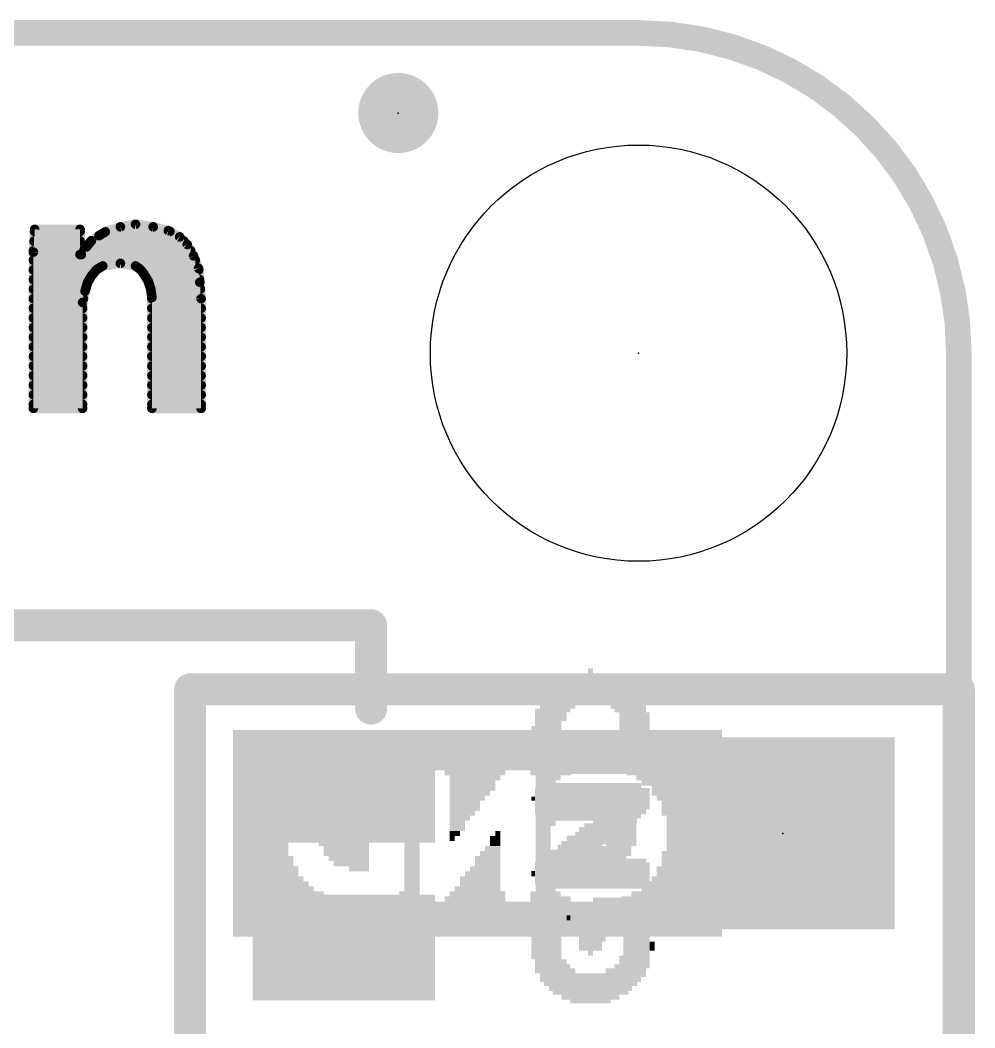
# Model space of a CAD drawing. Extents: x -33 to 53.6, y -19.6 to 58.5.
# Drawn here: x 15.42 to 22.99, y 50.53 to 58.52 of the extents above; entities that cross this region are included whole.
import ezdxf

# ---------------------------------------------------------------- set-up
doc = ezdxf.new("R2010")
doc.units = 0
for name, color, linetype in [('1', 12, 'CONTINUOUS'), ('16', 132, 'CONTINUOUS'), ('17', 110, 'CONTINUOUS'), ('20', 31, 'CONTINUOUS'), ('21', 41, 'CONTINUOUS'), ('22', 40, 'CONTINUOUS'), ('23', 53, 'CONTINUOUS'), ('24', 53, 'CONTINUOUS')]:
    doc.layers.add(name, color=color, linetype=linetype)

# ---------------------------------------------------------------- blocks, each defined once
blk = doc.blocks.new('PIE')
at = {"const_width": 0.5}
blk.add_lwpolyline([(0, -0.25, 1), (0, 0.25, 1), (0, -0.25)], format="xyb", dxfattribs=at)
blk = doc.blocks.new('SQUAREP')
blk.add_solid([(-0.5, -0.5), (0.5, -0.5), (-0.5, 0.5), (0.5, 0.5)])
blk = doc.blocks.new('RECT')
blk.add_solid([(-0.5, -0.5), (0.5, -0.5), (-0.5, 0.5), (0.5, 0.5)])

msp = doc.modelspace()

# ---------------------------------------------------------------- linework, layer by layer
at = {"layer": '1', "const_width": 0.254}
for points in [[(22.86, 53.213), (16.764, 53.213)], [(16.764, 53.213), (16.764, 49.657)], [(22.86, 0), (22.86, 53.213)]]:
    msp.add_lwpolyline(points, dxfattribs=at)
at = {"layer": '1', "const_width": 0.127}
for points in [[(16.764, 53.2765, 1), (16.764, 53.1495)], [(16.8275, 53.213, 1), (16.7005, 53.213)], [(22.9235, 53.213, 1), (22.7965, 53.213)], [(22.86, 53.1495, 1), (22.86, 53.2765)]]:
    msp.add_lwpolyline(points, format="xyb", dxfattribs=at)
at = {"layer": '16', "const_width": 0.254}
for points in [[(22.86, 53.213), (16.764, 53.213)], [(16.764, 53.213), (16.764, 49.657)], [(22.86, 0), (22.86, 53.213)]]:
    msp.add_lwpolyline(points, dxfattribs=at)
at = {"layer": '16', "const_width": 0.127}
for points in [[(16.764, 53.2765, 1), (16.764, 53.1495)], [(16.8275, 53.213, 1), (16.7005, 53.213)], [(22.9235, 53.213, 1), (22.7965, 53.213)], [(22.86, 53.1495, 1), (22.86, 53.2765)]]:
    msp.add_lwpolyline(points, format="xyb", dxfattribs=at)
at = {"layer": '20', "const_width": 0.2032}
for points in [[(20.32, 58.42), (2.54, 58.42)], [(22.86, 2.54), (22.86, 55.88)]]:
    msp.add_lwpolyline(points, dxfattribs=at)
at = {"layer": '20'}
for points, const_width in [([(22.86, 55.88, 0.4142), (20.32, 58.42)], 0.2032), ([(20.32, 58.4708, 1), (20.32, 58.3692)], 0.1016), ([(20.32, 58.3692, 1), (20.32, 58.4708)], 0.1016), ([(22.9108, 55.88, 1), (22.8092, 55.88)], 0.1016), ([(22.8092, 55.88, 1), (22.9108, 55.88)], 0.1016)]:
    msp.add_lwpolyline(points, format="xyb", dxfattribs=dict(at, const_width=const_width))
msp.add_circle((20.32, 55.88), 1.651, dxfattribs=at)
at = {"layer": '21'}
for points, const_width in [([(16.091, 56.842), (16.211, 56.882)], 0.0762), ([(16.211, 56.882), (16.331, 56.902)], 0.0762), ([(16.331, 56.902), (16.471, 56.882)], 0.0762), ([(16.471, 56.882), (16.591, 56.852)], 0.0762), ([(15.521, 56.682), (15.531, 56.862)], 0.0762), ([(15.5301, 56.8452), (15.891, 56.8452)], 0.0762), ([(15.531, 56.862), (15.891, 56.862)], 0.0762), ([(15.891, 56.862), (15.891, 56.662)], 0.0762), ([(15.981, 56.772), (16.041, 56.812)], 0.0762), ([(16.041, 56.812), (16.091, 56.842)], 0.0762), ([(16.1006, 56.8452), (16.6032, 56.8452)], 0.0762), ([(16.591, 56.852), (16.681, 56.802)], 0.0762), ([(16.681, 56.802), (16.741, 56.742)], 0.0762), ([(15.5258, 56.769), (15.891, 56.769)], 0.0762), ([(15.901, 56.662), (15.941, 56.722)], 0.0762), ([(15.941, 56.722), (15.981, 56.772)], 0.0762), ([(15.9786, 56.769), (16.714, 56.769)], 0.0762), ([(16.741, 56.742), (16.791, 56.652)], 0.0762), ([(15.521, 55.442), (15.521, 56.682)], 0.0762), ([(15.5216, 56.6928), (15.891, 56.6928)], 0.0762), ([(15.891, 56.662), (15.901, 56.662)], 0.0762), ([(15.9215, 56.6928), (16.7683, 56.6928)], 0.0762), ([(16.791, 56.652), (16.831, 56.552)], 0.0762), ([(15.521, 56.6166), (16.8052, 56.6166)], 0.0762), ([(16.071, 56.572), (16.021, 56.542)], 0.0762), ([(16.211, 56.592), (16.071, 56.572)], 0.0762), ([(16.331, 56.572), (16.211, 56.592)], 0.0762), ([(16.371, 56.542), (16.331, 56.572)], 0.0762), ([(15.521, 56.5404), (16.0197, 56.5404)], 0.0762), ([(15.981, 56.492), (15.951, 56.442)], 0.0762), ([(16.021, 56.542), (15.981, 56.492)], 0.0762), ([(16.401, 56.502), (16.371, 56.542)], 0.0762), ([(16.3722, 56.5404), (16.8321, 56.5404)], 0.0762), ([(16.431, 56.452), (16.401, 56.502)], 0.0762), ([(16.831, 56.552), (16.841, 56.442)], 0.0762), ([(15.521, 56.4642), (15.9643, 56.4642)], 0.0762), ([(15.951, 56.442), (15.931, 56.372)], 0.0762), ([(16.4237, 56.4642), (16.839, 56.4642)], 0.0762), ([(16.451, 56.392), (16.431, 56.452)], 0.0762), ([(16.841, 56.442), (16.851, 56.312)], 0.0762), ([(15.521, 56.388), (15.9356, 56.388)], 0.0762), ([(15.931, 56.372), (15.911, 56.282)], 0.0762), ([(16.461, 56.322), (16.451, 56.392)], 0.0762), ([(16.4516, 56.388), (16.8452, 56.388)], 0.0762), ([(16.461, 55.442), (16.461, 56.322)], 0.0762), ([(15.521, 56.3118), (15.9176, 56.3118)], 0.0762), ([(15.911, 56.282), (15.911, 55.442)], 0.0762), ([(16.461, 56.3118), (16.851, 56.3118)], 0.0762), ([(16.851, 56.312), (16.851, 55.442)], 0.0762), ([(15.521, 56.2356), (15.911, 56.2356)], 0.0762), ([(15.521, 56.1594), (15.911, 56.1594)], 0.0762), ([(16.461, 56.2356), (16.851, 56.2356)], 0.0762), ([(16.461, 56.1594), (16.851, 56.1594)], 0.0762), ([(15.521, 56.0832), (15.911, 56.0832)], 0.0762), ([(16.461, 56.0832), (16.851, 56.0832)], 0.0762), ([(15.521, 56.007), (15.911, 56.007)], 0.0762), ([(16.461, 56.007), (16.851, 56.007)], 0.0762), ([(15.521, 55.9308), (15.911, 55.9308)], 0.0762), ([(16.461, 55.9308), (16.851, 55.9308)], 0.0762), ([(15.521, 55.8546), (15.911, 55.8546)], 0.0762), ([(16.461, 55.8546), (16.851, 55.8546)], 0.0762), ([(15.521, 55.7784), (15.911, 55.7784)], 0.0762), ([(16.461, 55.7784), (16.851, 55.7784)], 0.0762), ([(15.521, 55.7022), (15.911, 55.7022)], 0.0762), ([(16.461, 55.7022), (16.851, 55.7022)], 0.0762), ([(15.521, 55.626), (15.911, 55.626)], 0.0762), ([(16.461, 55.626), (16.851, 55.626)], 0.0762), ([(15.521, 55.5498), (15.911, 55.5498)], 0.0762), ([(16.461, 55.5498), (16.851, 55.5498)], 0.0762), ([(15.521, 55.4736), (15.911, 55.4736)], 0.0762), ([(15.911, 55.442), (15.521, 55.442)], 0.0762), ([(16.461, 55.4736), (16.851, 55.4736)], 0.0762), ([(16.851, 55.442), (16.461, 55.442)], 0.0762), ([(4.6609, 53.721), (18.1991, 53.721)], 0.254), ([(18.1991, 53.721), (18.1991, 53.0606)], 0.254)]:
    msp.add_lwpolyline(points, dxfattribs=dict(at, const_width=const_width))
for points, const_width in [([(16.2079, 56.9008, 1), (16.2141, 56.8632)], 0.0381), ([(16.217, 56.8639, 1), (16.205, 56.9001)], 0.0381), ([(16.3337, 56.9209, 1), (16.3283, 56.8831)], 0.0381), ([(16.3341, 56.8832, 1), (16.3279, 56.9208)], 0.0381), ([(16.4756, 56.9005, 1), (16.4664, 56.8635)], 0.0381), ([(16.4683, 56.8631, 1), (16.4737, 56.9009)], 0.0381), ([(15.5301, 56.8643, 1), (15.5301, 56.8262)], 0.0381), ([(15.531, 56.8811, 1), (15.531, 56.843)], 0.0381), ([(15.55, 56.8609, 1), (15.512, 56.8631)], 0.0381), ([(15.9101, 56.862, 1), (15.872, 56.862)], 0.0381), ([(15.891, 56.843, 1), (15.891, 56.8811)], 0.0381), ([(15.891, 56.8262, 1), (15.891, 56.8643)], 0.0381), ([(16.0312, 56.8283, 1), (16.0508, 56.7957)], 0.0381), ([(16.0516, 56.7961, 1), (16.0304, 56.8279)], 0.0381), ([(16.085, 56.8601, 1), (16.097, 56.8239)], 0.0381), ([(16.1008, 56.8257, 1), (16.0812, 56.8583)], 0.0381), ([(16.1006, 56.8643, 1), (16.1006, 56.8262)], 0.0381), ([(16.6003, 56.8687, 1), (16.5817, 56.8353)], 0.0381), ([(16.5864, 56.8335, 1), (16.5956, 56.8705)], 0.0381), ([(16.6032, 56.8262, 1), (16.6032, 56.8643)], 0.0381), ([(16.6945, 56.8155, 1), (16.6675, 56.7885)], 0.0381), ([(16.6717, 56.7853, 1), (16.6903, 56.8187)], 0.0381), ([(15.5258, 56.7881, 1), (15.5258, 56.75)], 0.0381), ([(15.891, 56.75, 1), (15.891, 56.7881)], 0.0381), ([(15.9569, 56.7114, 1), (15.9251, 56.7326)], 0.0381), ([(15.9786, 56.7881, 1), (15.9786, 56.75)], 0.0381), ([(15.9704, 56.7879, 1), (15.9916, 56.7561)], 0.0381), ([(15.9959, 56.7601, 1), (15.9661, 56.7839)], 0.0381), ([(16.714, 56.75, 1), (16.714, 56.7881)], 0.0381), ([(16.7577, 56.7513, 1), (16.7243, 56.7327)], 0.0381), ([(16.7275, 56.7285, 1), (16.7545, 56.7555)], 0.0381), ([(15.502, 56.6831, 1), (15.54, 56.6809)], 0.0381), ([(15.5401, 56.682, 1), (15.502, 56.682)], 0.0381), ([(15.5216, 56.7119, 1), (15.5216, 56.6738)], 0.0381), ([(15.891, 56.6811, 1), (15.891, 56.643)], 0.0381), ([(15.872, 56.662, 1), (15.9101, 56.662)], 0.0381), ([(15.8851, 56.6726, 1), (15.9169, 56.6514)], 0.0381), ([(15.891, 56.6738, 1), (15.891, 56.7119)], 0.0381), ([(15.901, 56.643, 1), (15.901, 56.6811)], 0.0381), ([(15.9215, 56.7119, 1), (15.9215, 56.6738)], 0.0381), ([(15.9261, 56.7339, 1), (15.9559, 56.7101)], 0.0381), ([(16.7683, 56.6738, 1), (16.7683, 56.7119)], 0.0381), ([(16.8087, 56.6591, 1), (16.7733, 56.6449)], 0.0381), ([(16.7743, 56.6427, 1), (16.8077, 56.6613)], 0.0381), ([(15.521, 56.6357, 1), (15.521, 56.5976)], 0.0381), ([(16.0683, 56.5909, 1), (16.0737, 56.5531)], 0.0381), ([(16.0808, 56.5557, 1), (16.0612, 56.5883)], 0.0381), ([(16.2141, 56.6108, 1), (16.2079, 56.5732)], 0.0381), ([(16.2137, 56.5731, 1), (16.2083, 56.6109)], 0.0381), ([(16.3424, 56.5872, 1), (16.3196, 56.5568)], 0.0381), ([(16.3279, 56.5532, 1), (16.3341, 56.5908)], 0.0381), ([(16.8052, 56.5976, 1), (16.8052, 56.6357)], 0.0381), ([(15.521, 56.5595, 1), (15.521, 56.5214)], 0.0381), ([(15.9661, 56.5039, 1), (15.9959, 56.4801)], 0.0381), ([(15.9973, 56.4822, 1), (15.9647, 56.5018)], 0.0381), ([(16.0112, 56.5583, 1), (16.0308, 56.5257)], 0.0381), ([(16.0359, 56.5301, 1), (16.0061, 56.5539)], 0.0381), ([(16.0197, 56.5214, 1), (16.0197, 56.5595)], 0.0381), ([(16.3862, 56.5534, 1), (16.3558, 56.5306)], 0.0381), ([(16.3722, 56.5595, 1), (16.3722, 56.5214)], 0.0381), ([(16.3596, 56.5268, 1), (16.3824, 56.5572)], 0.0381), ([(16.4173, 56.5118, 1), (16.3847, 56.4922)], 0.0381), ([(16.3858, 56.4906, 1), (16.4162, 56.5134)], 0.0381), ([(16.85, 56.5537, 1), (16.812, 56.5503)], 0.0381), ([(16.8133, 56.5449, 1), (16.8487, 56.5591)], 0.0381), ([(16.8321, 56.5214, 1), (16.8321, 56.5595)], 0.0381), ([(15.521, 56.4833, 1), (15.521, 56.4452)], 0.0381), ([(15.9347, 56.4518, 1), (15.9673, 56.4322)], 0.0381), ([(15.9693, 56.4368, 1), (15.9327, 56.4472)], 0.0381), ([(15.9643, 56.4452, 1), (15.9643, 56.4833)], 0.0381), ([(16.4237, 56.4833, 1), (16.4237, 56.4452)], 0.0381), ([(16.4491, 56.458, 1), (16.4129, 56.446)], 0.0381), ([(16.4147, 56.4422, 1), (16.4473, 56.4618)], 0.0381), ([(16.86, 56.4435, 1), (16.822, 56.4405)], 0.0381), ([(16.822, 56.4403, 1), (16.86, 56.4437)], 0.0381), ([(16.839, 56.4452, 1), (16.839, 56.4833)], 0.0381), ([(15.521, 56.4071, 1), (15.521, 56.369)], 0.0381), ([(15.9127, 56.3772, 1), (15.9493, 56.3668)], 0.0381), ([(15.9496, 56.3679, 1), (15.9124, 56.3761)], 0.0381), ([(15.9356, 56.369, 1), (15.9356, 56.4071)], 0.0381), ([(16.4699, 56.3947, 1), (16.4321, 56.3893)], 0.0381), ([(16.4516, 56.4071, 1), (16.4516, 56.369)], 0.0381), ([(16.4329, 56.386, 1), (16.4691, 56.398)], 0.0381), ([(16.4801, 56.322, 1), (16.442, 56.322)], 0.0381), ([(16.8452, 56.369, 1), (16.8452, 56.4071)], 0.0381), ([(15.521, 56.3309, 1), (15.521, 56.2928)], 0.0381), ([(15.9301, 56.282, 1), (15.892, 56.282)], 0.0381), ([(15.8924, 56.2861, 1), (15.9296, 56.2779)], 0.0381), ([(15.9176, 56.2928, 1), (15.9176, 56.3309)], 0.0381), ([(16.461, 56.3309, 1), (16.461, 56.2928)], 0.0381), ([(16.4421, 56.3193, 1), (16.4799, 56.3247)], 0.0381), ([(16.87, 56.312, 1), (16.8319, 56.312)], 0.0381), ([(16.832, 56.3105, 1), (16.87, 56.3135)], 0.0381), ([(16.851, 56.2928, 1), (16.851, 56.3309)], 0.0381), ([(15.521, 56.2547, 1), (15.521, 56.2166)], 0.0381), ([(15.521, 56.1785, 1), (15.521, 56.1404)], 0.0381), ([(15.911, 56.2166, 1), (15.911, 56.2547)], 0.0381), ([(15.911, 56.1404, 1), (15.911, 56.1785)], 0.0381), ([(16.461, 56.2547, 1), (16.461, 56.2166)], 0.0381), ([(16.461, 56.1785, 1), (16.461, 56.1404)], 0.0381), ([(16.851, 56.2166, 1), (16.851, 56.2547)], 0.0381), ([(16.851, 56.1404, 1), (16.851, 56.1785)], 0.0381), ([(15.521, 56.1023, 1), (15.521, 56.0642)], 0.0381), ([(15.911, 56.0642, 1), (15.911, 56.1023)], 0.0381), ([(16.461, 56.1023, 1), (16.461, 56.0642)], 0.0381), ([(16.851, 56.0642, 1), (16.851, 56.1023)], 0.0381), ([(15.521, 56.0261, 1), (15.521, 55.988)], 0.0381), ([(15.911, 55.988, 1), (15.911, 56.0261)], 0.0381), ([(16.461, 56.0261, 1), (16.461, 55.988)], 0.0381), ([(16.851, 55.988, 1), (16.851, 56.0261)], 0.0381), ([(15.521, 55.9499, 1), (15.521, 55.9118)], 0.0381), ([(15.911, 55.9118, 1), (15.911, 55.9499)], 0.0381), ([(16.461, 55.9499, 1), (16.461, 55.9118)], 0.0381), ([(16.851, 55.9118, 1), (16.851, 55.9499)], 0.0381), ([(15.521, 55.8737, 1), (15.521, 55.8356)], 0.0381), ([(15.911, 55.8356, 1), (15.911, 55.8737)], 0.0381), ([(16.461, 55.8737, 1), (16.461, 55.8356)], 0.0381), ([(16.851, 55.8356, 1), (16.851, 55.8737)], 0.0381), ([(15.521, 55.7975, 1), (15.521, 55.7594)], 0.0381), ([(15.911, 55.7594, 1), (15.911, 55.7975)], 0.0381), ([(16.461, 55.7975, 1), (16.461, 55.7594)], 0.0381), ([(16.851, 55.7594, 1), (16.851, 55.7975)], 0.0381), ([(15.521, 55.7213, 1), (15.521, 55.6832)], 0.0381), ([(15.911, 55.6832, 1), (15.911, 55.7213)], 0.0381), ([(16.461, 55.7213, 1), (16.461, 55.6832)], 0.0381), ([(16.851, 55.6832, 1), (16.851, 55.7213)], 0.0381), ([(15.521, 55.6451, 1), (15.521, 55.607)], 0.0381), ([(15.911, 55.607, 1), (15.911, 55.6451)], 0.0381), ([(16.461, 55.6451, 1), (16.461, 55.607)], 0.0381), ([(16.851, 55.607, 1), (16.851, 55.6451)], 0.0381), ([(15.521, 55.5689, 1), (15.521, 55.5308)], 0.0381), ([(15.911, 55.5308, 1), (15.911, 55.5689)], 0.0381), ([(16.461, 55.5689, 1), (16.461, 55.5308)], 0.0381), ([(16.851, 55.5308, 1), (16.851, 55.5689)], 0.0381), ([(15.521, 55.4927, 1), (15.521, 55.4546)], 0.0381), ([(15.521, 55.4611, 1), (15.521, 55.423)], 0.0381), ([(15.911, 55.4546, 1), (15.911, 55.4927)], 0.0381), ([(15.911, 55.423, 1), (15.911, 55.4611)], 0.0381), ([(16.461, 55.4927, 1), (16.461, 55.4546)], 0.0381), ([(16.461, 55.4611, 1), (16.461, 55.423)], 0.0381), ([(16.851, 55.4546, 1), (16.851, 55.4927)], 0.0381), ([(16.851, 55.423, 1), (16.851, 55.4611)], 0.0381), ([(15.502, 55.442, 1), (15.5401, 55.442)], 0.0381), ([(15.892, 55.442, 1), (15.9301, 55.442)], 0.0381), ([(16.442, 55.442, 1), (16.4801, 55.442)], 0.0381), ([(16.8319, 55.442, 1), (16.87, 55.442)], 0.0381), ([(18.2626, 53.721, 1), (18.1356, 53.721)], 0.127), ([(18.1991, 53.6575, 1), (18.1991, 53.7845)], 0.127), ([(18.1356, 53.0606, 1), (18.2626, 53.0606)], 0.127)]:
    msp.add_lwpolyline(points, format="xyb", dxfattribs=dict(at, const_width=const_width))
at = {"layer": '23'}
for p in [(18.415, 57.785), (20.32, 55.88)]:
    msp.add_point(p, dxfattribs=at)
at = {"layer": '24'}
for p in [(18.415, 57.785), (21.463, 52.07)]:
    msp.add_point(p, dxfattribs=at)

# ---------------------------------------------------------------- block references
at = {"layer": '1', "xscale": 0.635, "yscale": 0.635}
msp.add_blockref('PIE', (18.415, 57.785), dxfattribs=at)
at = {"layer": '1', "xscale": 1.4478, "yscale": 0.8382, "rotation": 180}
for p in [(17.9832, 52.4154), (17.9832, 51.1658)]:
    msp.add_blockref('RECT', p, dxfattribs=at)
at = {"layer": '16', "xscale": 0.635, "yscale": 0.635}
msp.add_blockref('PIE', (18.415, 57.785), dxfattribs=at)
at = {"layer": '17', "xscale": 1.524, "yscale": 1.524, "rotation": 90}
msp.add_blockref('SQUAREP', (21.59, 52.07), dxfattribs=at)
msp.add_blockref('SQUAREP', (21.59, 52.07), dxfattribs=at)
at = {"layer": '21', "rotation": 90}
for p, xscale, yscale in [((19.799, 53.201), 0.28, 0.04), ((19.834, 53.221), 0.24, 0.03), ((19.869, 53.221), 0.24, 0.04), ((19.904, 53.236), 0.21, 0.03), ((19.939, 53.256), 0.25, 0.04), ((19.974, 53.236), 0.21, 0.03), ((20.009, 53.236), 0.21, 0.04), ((20.044, 53.221), 0.24, 0.03), ((20.079, 53.221), 0.24, 0.04), ((20.114, 53.201), 0.28, 0.03), ((19.624, 52.891), 0.7, 0.03), ((19.659, 52.906), 0.73, 0.04), ((19.694, 52.906), 0.73, 0.03), ((19.729, 53.136), 0.35, 0.04), ((19.764, 53.171), 0.28, 0.03), ((20.149, 53.171), 0.28, 0.04), ((20.184, 52.926), 0.77, 0.03), ((20.219, 52.906), 0.73, 0.04), ((20.254, 52.891), 0.7, 0.03), ((19.589, 52.871), 0.66, 0.04), ((20.289, 52.871), 0.66, 0.04), ((20.324, 52.856), 0.63, 0.03), ((19.554, 52.836), 0.59, 0.03), ((20.359, 52.821), 0.56, 0.04), ((19.519, 52.816), 0.49, 0.04), ((20.394, 52.801), 0.46, 0.03), ((19.484, 52.781), 0.28, 0.03), ((19.729, 52.661), 0.24, 0.04), ((19.764, 52.661), 0.24, 0.03), ((19.799, 52.661), 0.24, 0.04), ((19.834, 52.661), 0.24, 0.03), ((19.869, 52.661), 0.24, 0.04), ((19.904, 52.661), 0.24, 0.03), ((19.939, 52.661), 0.24, 0.04), ((19.974, 52.661), 0.24, 0.03), ((20.009, 52.661), 0.24, 0.04), ((20.044, 52.661), 0.24, 0.03), ((20.079, 52.661), 0.24, 0.04), ((20.114, 52.661), 0.24, 0.03), ((20.149, 52.661), 0.24, 0.04), ((19.589, 52.346), 0.25, 0.04), ((19.624, 52.346), 0.25, 0.03), ((19.659, 52.346), 0.25, 0.04), ((19.694, 52.346), 0.25, 0.03), ((19.729, 52.346), 0.25, 0.04), ((19.764, 52.346), 0.25, 0.03), ((19.799, 52.346), 0.25, 0.04), ((19.834, 52.346), 0.25, 0.03), ((19.869, 52.346), 0.25, 0.04), ((19.904, 52.346), 0.25, 0.03), ((19.939, 52.346), 0.25, 0.04), ((19.974, 52.346), 0.25, 0.03), ((20.009, 52.206), 0.53, 0.04), ((20.044, 52.226), 0.49, 0.03), ((20.079, 52.241), 0.46, 0.04), ((20.114, 52.241), 0.46, 0.03), ((20.149, 52.261), 0.42, 0.04), ((20.184, 52.276), 0.39, 0.03), ((20.219, 52.296), 0.35, 0.04), ((20.254, 52.296), 0.35, 0.03), ((20.289, 52.311), 0.32, 0.04), ((20.324, 52.331), 0.28, 0.03), ((19.484, 52.346), 0.03, 0.03), ((19.519, 52.326), 0.21, 0.04), ((19.554, 52.326), 0.21, 0.03), ((20.359, 52.326), 0.21, 0.04), ((20.394, 52.346), 0.17, 0.03), ((19.869, 51.876), 0.49, 0.04), ((19.904, 51.891), 0.52, 0.03), ((19.939, 52.031), 0.24, 0.04), ((19.974, 52.051), 0.28, 0.03), ((19.764, 51.841), 0.42, 0.03), ((19.799, 51.841), 0.42, 0.04), ((19.834, 51.856), 0.45, 0.03), ((19.694, 51.806), 0.35, 0.03), ((19.729, 51.821), 0.38, 0.04), ((19.589, 51.771), 0.28, 0.04), ((19.624, 51.786), 0.31, 0.03), ((19.659, 51.786), 0.31, 0.04), ((19.519, 51.751), 0.18, 0.04), ((19.554, 51.751), 0.24, 0.03), ((19.939, 51.751), 0.24, 0.04), ((19.974, 51.751), 0.24, 0.03), ((20.009, 51.751), 0.24, 0.04), ((20.044, 51.751), 0.24, 0.03), ((20.079, 51.751), 0.24, 0.04), ((20.114, 51.751), 0.24, 0.03), ((20.149, 51.751), 0.24, 0.04), ((20.184, 51.751), 0.24, 0.03), ((20.219, 51.751), 0.24, 0.04), ((20.254, 51.751), 0.24, 0.03), ((20.289, 51.751), 0.24, 0.04), ((20.324, 51.751), 0.24, 0.03), ((20.359, 51.751), 0.24, 0.04), ((20.394, 51.751), 0.18, 0.03), ((19.484, 51.751), 0.04, 0.03), ((19.974, 51.351), 0.42, 0.03), ((20.009, 51.351), 0.42, 0.04), ((20.044, 51.386), 0.35, 0.03), ((20.079, 51.436), 0.25, 0.04), ((20.114, 51.436), 0.25, 0.03), ((20.149, 51.436), 0.25, 0.04), ((20.184, 51.421), 0.28, 0.03), ((20.219, 51.176), 0.77, 0.04), ((19.589, 51.176), 0.63, 0.04), ((19.624, 51.171), 0.7, 0.03), ((19.659, 51.141), 0.7, 0.04), ((19.694, 51.141), 0.7, 0.03), ((19.869, 51.331), 0.38, 0.04), ((19.904, 51.331), 0.38, 0.03), ((19.939, 51.311), 0.42, 0.04), ((20.254, 51.171), 0.7, 0.03), ((20.289, 51.191), 0.66, 0.04), ((20.324, 51.191), 0.6, 0.03), ((19.554, 51.171), 0.56, 0.03), ((19.729, 51.381), 0.14, 0.04), ((19.764, 51.401), 0.04, 0.03), ((20.359, 51.191), 0.52, 0.04), ((19.519, 51.171), 0.42, 0.04), ((20.394, 51.191), 0.38, 0.03), ((19.484, 51.191), 0.24, 0.03), ((20.429, 51.176), 0.07, 0.04), ((20.184, 50.946), 0.31, 0.03), ((19.729, 50.911), 0.32, 0.04), ((19.764, 50.891), 0.28, 0.03), ((19.799, 50.861), 0.28, 0.04), ((20.079, 50.861), 0.28, 0.04), ((20.114, 50.876), 0.25, 0.03), ((20.149, 50.891), 0.28, 0.04), ((19.834, 50.841), 0.24, 0.03), ((19.869, 50.841), 0.24, 0.04), ((19.904, 50.841), 0.24, 0.03), ((19.939, 50.841), 0.24, 0.04), ((19.974, 50.841), 0.24, 0.03), ((20.009, 50.841), 0.24, 0.04), ((20.044, 50.841), 0.24, 0.03)]:
    msp.add_blockref('RECT', p, dxfattribs=dict(at, xscale=xscale, yscale=yscale))
at = {"layer": '22', "yscale": 0.04, "rotation": 180}
for p, xscale in [((19.043, 52.87), 3.88), ((19.043, 52.83), 3.88), ((19.043, 52.79), 3.88), ((19.043, 52.75), 3.88), ((19.043, 52.71), 3.88), ((19.043, 52.67), 3.88), ((19.043, 52.63), 3.88), ((18.503, 52.59), 2.8), ((20.563, 52.59), 0.84), ((17.483, 52.55), 0.76), ((17.443, 52.51), 0.68), ((18.503, 52.55), 0.16), ((18.523, 52.51), 0.12), ((19.023, 52.55), 0.48), ((19.023, 52.51), 0.4), ((19.623, 52.55), 0.32), ((19.603, 52.51), 0.2), ((20.603, 52.55), 0.76), ((20.643, 52.51), 0.68), ((17.423, 52.47), 0.64), ((17.403, 52.43), 0.6), ((18.523, 52.47), 0.12), ((18.523, 52.43), 0.12), ((19.003, 52.47), 0.36), ((19.003, 52.43), 0.36), ((19.583, 52.47), 0.16), ((19.583, 52.43), 0.16), ((20.663, 52.47), 0.64), ((20.703, 52.43), 0.56), ((17.383, 52.39), 0.56), ((17.363, 52.35), 0.52), ((18.523, 52.39), 0.12), ((18.523, 52.35), 0.12), ((18.983, 52.39), 0.32), ((18.963, 52.35), 0.28), ((19.583, 52.39), 0.16), ((19.583, 52.35), 0.16), ((20.703, 52.39), 0.56), ((20.723, 52.35), 0.52), ((17.343, 52.31), 0.48), ((17.343, 52.27), 0.48), ((18.043, 52.27), 0.28), ((18.063, 52.31), 0.24), ((18.523, 52.31), 0.12), ((18.523, 52.27), 0.12), ((18.943, 52.31), 0.24), ((18.943, 52.27), 0.24), ((19.603, 52.31), 0.2), ((19.863, 52.27), 0.72), ((20.003, 52.31), 0.28), ((20.743, 52.31), 0.48), ((20.743, 52.27), 0.48), ((17.323, 52.23), 0.44), ((17.323, 52.19), 0.44), ((18.003, 52.19), 0.36), ((18.023, 52.23), 0.32), ((18.523, 52.23), 0.12), ((18.523, 52.19), 0.12), ((18.923, 52.23), 0.2), ((18.903, 52.19), 0.16), ((19.883, 52.23), 0.76), ((19.883, 52.19), 0.76), ((20.743, 52.23), 0.48), ((20.763, 52.19), 0.44), ((17.323, 52.15), 0.44), ((17.323, 52.11), 0.44), ((17.983, 52.15), 0.4), ((17.983, 52.11), 0.4), ((18.523, 52.15), 0.12), ((18.523, 52.11), 0.12), ((18.883, 52.15), 0.12), ((18.883, 52.11), 0.12), ((19.583, 52.15), 0.16), ((19.563, 52.11), 0.12), ((20.163, 52.15), 0.28), ((20.183, 52.11), 0.24), ((20.763, 52.15), 0.44), ((20.763, 52.11), 0.44), ((17.323, 52.07), 0.44), ((17.323, 52.03), 0.44), ((17.983, 52.07), 0.4), ((17.983, 52.03), 0.4), ((18.523, 52.07), 0.12), ((18.523, 52.03), 0.12), ((18.863, 52.07), 0.08), ((18.843, 52.03), 0.04), ((19.183, 52.03), 0.08), ((19.203, 52.07), 0.04), ((19.563, 52.07), 0.12), ((19.563, 52.03), 0.12), ((20.183, 52.07), 0.24), ((20.183, 52.03), 0.24), ((20.763, 52.07), 0.44), ((20.763, 52.03), 0.44), ((17.323, 51.99), 0.44), ((17.323, 51.95), 0.44), ((17.983, 51.99), 0.4), ((18.003, 51.95), 0.36), ((18.523, 51.99), 0.12), ((18.523, 51.95), 0.12), ((19.163, 51.95), 0.12), ((19.183, 51.99), 0.08), ((19.563, 51.99), 0.12), ((19.563, 51.95), 0.12), ((20.063, 51.95), 0.4), ((20.183, 51.99), 0.24), ((20.763, 51.99), 0.44), ((20.763, 51.95), 0.44), ((17.323, 51.91), 0.44), ((17.343, 51.87), 0.48), ((18.003, 51.91), 0.36), ((18.023, 51.87), 0.32), ((18.523, 51.91), 0.12), ((18.523, 51.87), 0.12), ((19.123, 51.87), 0.2), ((19.143, 51.91), 0.16), ((19.563, 51.91), 0.12), ((19.563, 51.87), 0.12), ((20.063, 51.91), 0.4), ((20.043, 51.87), 0.36), ((20.743, 51.91), 0.48), ((20.743, 51.87), 0.48), ((17.343, 51.83), 0.48), ((17.363, 51.79), 0.52), ((18.043, 51.83), 0.28), ((18.103, 51.79), 0.16), ((18.523, 51.83), 0.12), ((18.523, 51.79), 0.12), ((19.103, 51.79), 0.24), ((19.123, 51.83), 0.2), ((19.563, 51.83), 0.12), ((19.563, 51.79), 0.12), ((20.023, 51.83), 0.32), ((20.003, 51.79), 0.2), ((20.723, 51.79), 0.52), ((20.743, 51.83), 0.48), ((17.363, 51.75), 0.52), ((17.383, 51.71), 0.56), ((18.523, 51.75), 0.12), ((18.523, 51.71), 0.12), ((19.063, 51.71), 0.32), ((19.083, 51.75), 0.28), ((19.563, 51.75), 0.12), ((19.563, 51.71), 0.12), ((20.703, 51.71), 0.56), ((20.723, 51.75), 0.52), ((17.403, 51.67), 0.6), ((17.423, 51.63), 0.64), ((18.523, 51.67), 0.12), ((18.523, 51.63), 0.12), ((19.043, 51.63), 0.36), ((19.063, 51.67), 0.32), ((19.563, 51.67), 0.12), ((19.583, 51.63), 0.16), ((20.663, 51.63), 0.64), ((20.683, 51.67), 0.6), ((17.463, 51.59), 0.72), ((17.523, 51.55), 0.84), ((18.503, 51.59), 0.16), ((18.523, 51.55), 0.2), ((19.023, 51.55), 0.48), ((19.043, 51.59), 0.44), ((19.583, 51.59), 0.24), ((19.623, 51.55), 0.32), ((20.583, 51.55), 0.8), ((20.623, 51.59), 0.72), ((19.043, 51.51), 3.88), ((19.043, 51.47), 3.88), ((19.043, 51.43), 3.88), ((19.043, 51.39), 3.88), ((19.043, 51.35), 3.88), ((19.043, 51.31), 3.88), ((19.043, 51.27), 3.88)]:
    msp.add_blockref('RECT', p, dxfattribs=dict(at, xscale=xscale))

doc.saveas('drawing.dxf')
